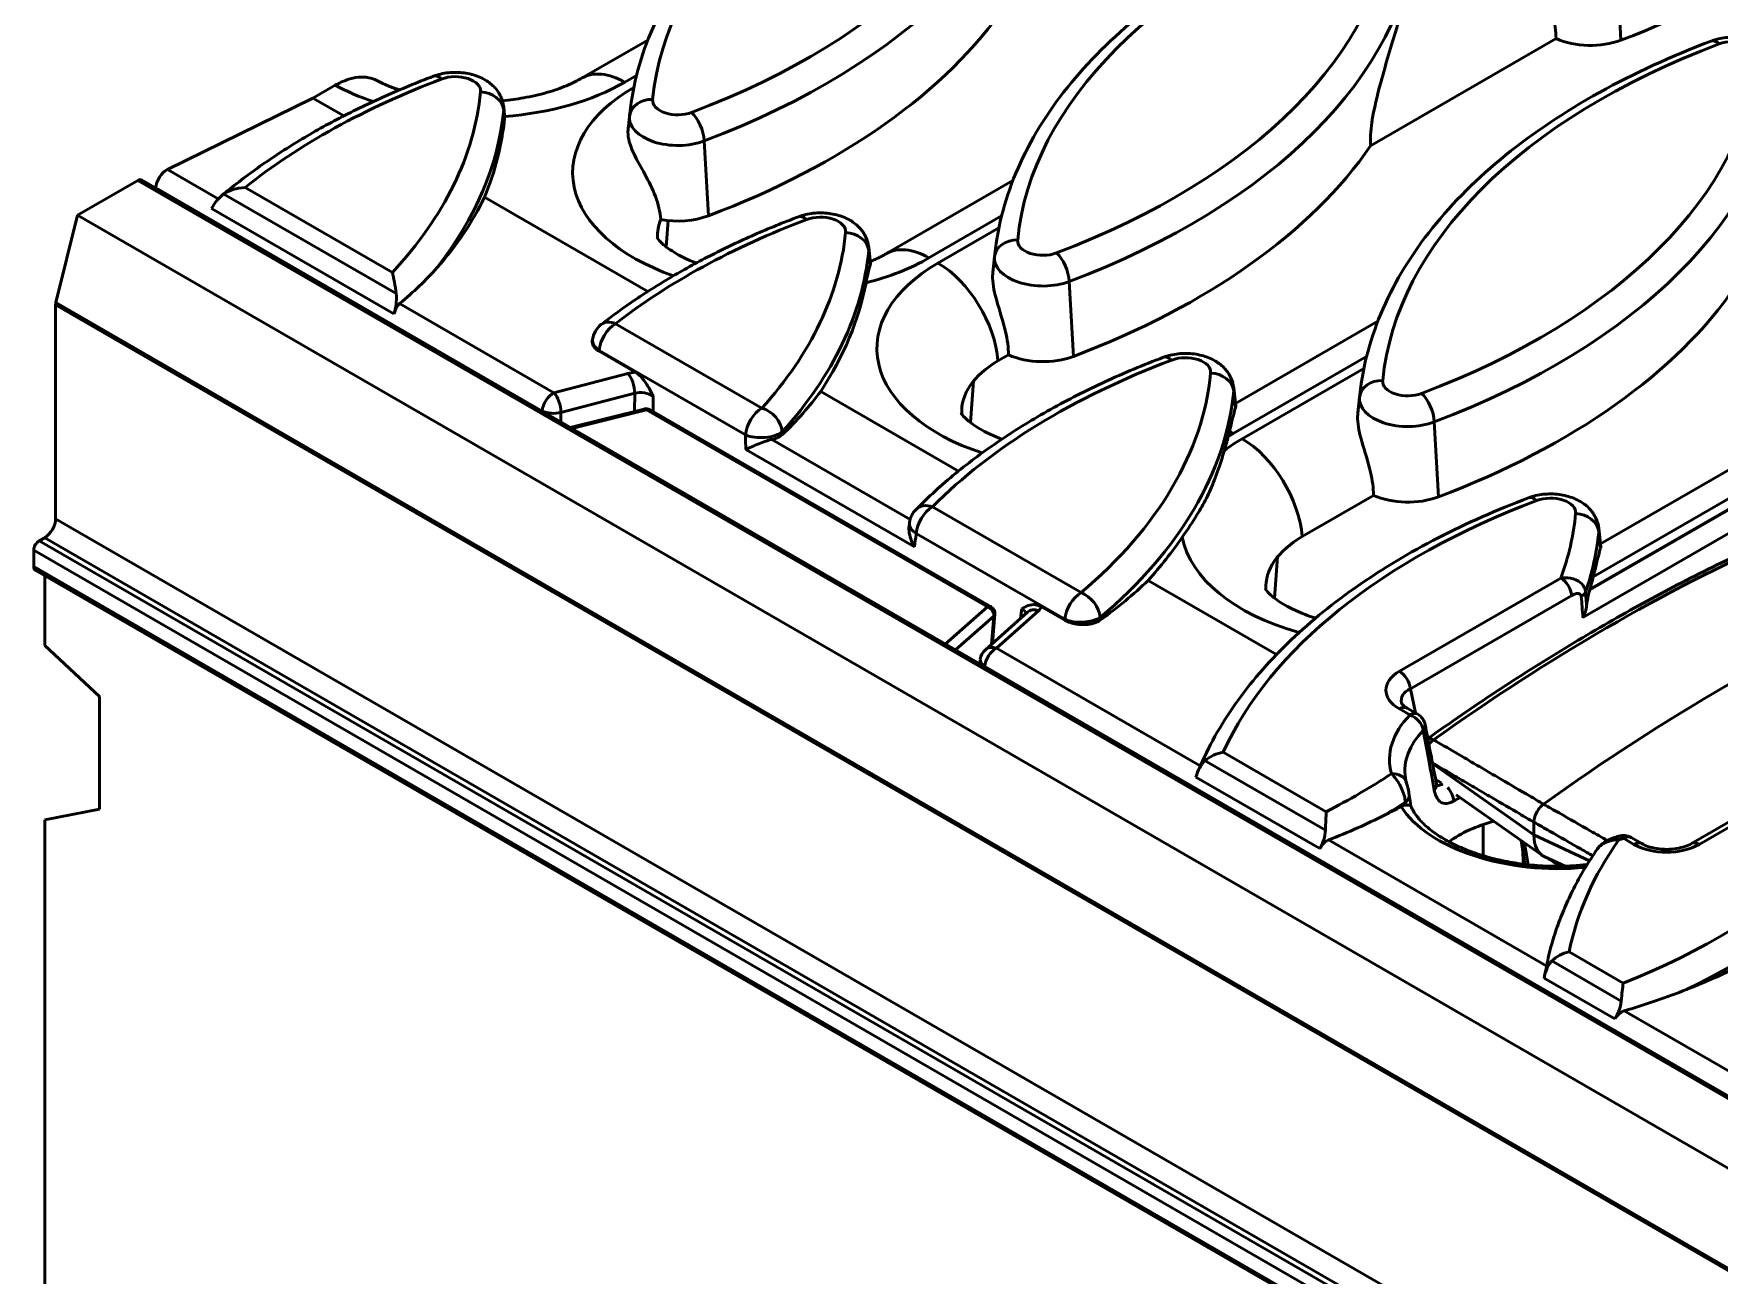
# Model space of a CAD drawing. Header units: millimetres. Extents: x 0 to 2774, y -40 to 1485.
# Drawn here: x 95.9 to 150.3, y 380 to 420 of the extents above; entities that cross this region are included whole.
import ezdxf

# ---------------------------------------------------------------- set-up
doc = ezdxf.new("R2010")
doc.units = ezdxf.units.MM
doc.header["$LTSCALE"] = 2.5
doc.layers.add('Sichtbar (ISO)', color=7, linetype='Continuous', lineweight=50)
doc.layers.add('Sichtbar schmal (ISO)', color=7, linetype='Continuous', lineweight=50)

msp = doc.modelspace()

# ---------------------------------------------------------------- linework, layer by layer
at = {"layer": 'Sichtbar (ISO)'}
for p, q in [((113.605, 418.614), (115.723, 419.837)), ((139.061, 416.428), (145.047, 419.884)), ((100.215, 415.658), (104.912, 417.963)), ((104.912, 417.963), (105.63, 418.378)), ((104.912, 417.963), (105.905, 417.389)), ((111.07, 417.686), (111.098, 417.428)), ((115.142, 417.47), (115.097, 417.051)), ((99.255, 415.309), (97.31, 414.187)), ((276.157, 313.26), (99.38, 415.322)), ((123.426, 412.944), (127.509, 415.301)), ((99.836, 415.058), (99.836, 415.068)), ((110.448, 414.767), (115.721, 411.722)), ((97.31, 414.187), (96.612, 411.365)), ((97.31, 414.187), (274.087, 312.124)), ((122.856, 413.15), (122.912, 412.627)), ((126.927, 412.934), (126.875, 412.448)), ((96.603, 411.296), (96.603, 404.389)), ((134.695, 408.11), (139.294, 410.765)), ((113.932, 410.115), (113.94, 410.175)), ((114.151, 409.791), (115.32, 409.117)), ((127.028, 409.48), (127.37, 409.677)), ((121.307, 408.497), (125.757, 405.928)), ((134.641, 408.614), (134.704, 408.027)), ((138.712, 408.398), (138.66, 407.911)), ((113.215, 407.334), (115.609, 407.929)), ((126.806, 401.545), (115.794, 407.903)), ((146.48, 403.574), (151.079, 406.229)), ((136.849, 403.81), (139.155, 405.141)), ((124.159, 404.156), (124.173, 404.261)), ((146.426, 404.078), (146.489, 403.491)), ((95.896, 403.368), (95.896, 402.84)), ((96.25, 403.776), (96.073, 403.674)), ((95.948, 402.726), (272.725, 300.664)), ((96.25, 400.296), (96.25, 402.551)), ((131.874, 402.396), (136.02, 400.002)), ((127.977, 401.369), (126.621, 400.155)), ((126.852, 400.362), (126.93, 401.308)), ((128.436, 401.544), (129.186, 401.111)), ((96.25, 400.296), (98.017, 398.644)), ((126.459, 399.848), (126.439, 399.699)), ((98.017, 398.644), (98.017, 395.008)), ((140.58, 398.077), (140.242, 398.272)), ((156.811, 398.17), (149.418, 393.901)), ((144.605, 393.519), (141.825, 395.479)), ((98.017, 395.008), (96.25, 394.668)), ((96.25, 299.265), (96.25, 394.668)), ((144.333, 394.591), (144.333, 394.181)), ((147.812, 393.901), (147.474, 394.096)), ((143.922, 394), (144.043, 393.231)), ((144.683, 393.474), (145.337, 393.171)), ((145.071, 393.168), (145.06, 393.238))]:
    msp.add_line(p, q, dxfattribs=at)
for centre, radius, start, end in [((114.683, 410.071), 0.75, 127.9448, 172.0177), ((115.669, 407.687), 0.25, 60, 103.9552), ((124.916, 404.162), 0.75, 135.2666, 172.4636), ((126.681, 401.329), 0.25, 355.3031, 60), ((126.955, 399.783), 0.5, 131.8371, 172.4491), ((140.33, 397.644), 0.5, 10.7657, 60), ((147.224, 393.663), 0.5, 60, 108.1691)]:
    msp.add_arc(centre, radius, start, end, dxfattribs=at)
for centre, major_axis, ratio, start_param, end_param in [((133.391, 431.962), (25.106, 0), 0.57735, 5.2921, 5.906759), ((103.928, 426.292), (25.106, 0), 0.57735, 5.2921, 5.906759), ((146.154, 420.708), (-1.806, 0), 0.57735, 0.911322, 2.150508), ((86.25, 418.127), (24.887, 0), 0.57735, 6.047136, 6.227073), ((109.513, 417.373), (1.587, 0), 0.57735, 6.227073, 6.282575), ((115.713, 421.756), (25.106, 0), 0.57735, 5.2921, 5.906759), ((99.255, 415.105), (0.125, 0.217), 0.57735, 0, 0.785398), ((100.189, 415.236), (0.25, 0.433), 0.57735, 0.710471, 2.268928), ((86.365, 418.98), (-24.79, 1.501), 0.532612, 2.743819, 2.93216), ((116.691, 415.038), (-1.806, 0), 0.57735, 1.261491, 2.150508), ((120.036, 413.517), (-4, 0), 0.57735, 6.053053, 6.318229), ((98.035, 413.591), (24.887, 0), 0.57735, 5.92081, 6.172435), ((127.498, 417.22), (25.106, 0), 0.57735, 5.2921, 5.906759), ((96.78, 411.398), (-0.125, -0.217), 0.57735, 5.176037, 5.497787), ((129.857, 407.847), (-4, 0), 0.57735, 5.497787, 6.318229), ((128.476, 410.501), (-1.806, 0), 0.57735, 0.911322, 2.150508), ((98.151, 414.274), (-24.808, 1.502), 0.532612, 2.685293, 2.805448), ((109.82, 409.055), (24.887, 0), 0.57735, 6.111006, 6.14317), ((140.261, 405.965), (-1.806, 0), 0.57735, 0.911322, 2.150508), ((96.25, 404.184), (-0.25, -0.433), 0.57735, 0.785398, 2.356194), ((139.678, 402.177), (-4, 0), 0.57735, 5.497787, 6.318229), ((96.073, 403.47), (-0.125, -0.217), 0.57735, 3.926991, 5.497787), ((109.82, 409.055), (24.887, 0), 0.57735, 5.801332, 5.908303), ((96.073, 402.942), (-0.125, -0.217), 0.57735, 5.497787, 6.283185), ((109.936, 409.567), (-24.827, 1.503), 0.532612, 2.566402, 2.685694), ((121.605, 404.519), (24.887, 0), 0.57735, 6.114898, 6.142932), ((150.52, 342.794), (-34.406, -59.593), 0.57735, 3.805908, 4.048064), ((9.774, 1691.949), (-301.001, 2227.299), 0.024169, 2.188817, 2.189023), ((121.721, 404.861), (-24.845, 1.504), 0.532612, 2.400366, 2.432094), ((144.726, 392.527), (4, 0), 0.57735, 2.005435, 2.472192), ((145.395, 394.797), (-0.752, -1.303), 0.575771, 5.499157, 6.335402), ((133.506, 400.155), (-24.863, 1.505), 0.532612, 2.288522, 2.457623)]:
    msp.add_ellipse(centre, major_axis=major_axis, ratio=ratio, start_param=start_param, end_param=end_param, dxfattribs=at)
for points, knots in [([(126.481, 428.877), (125.2, 428.393), (123.994, 427.838), (121.771, 426.605), (120.754, 425.926), (118.945, 424.461), (118.153, 423.675), (116.823, 422.017), (116.286, 421.145), (115.496, 419.341), (115.243, 418.41), (115.142, 417.47)], [2.9359057, 2.9359057, 2.9359057, 2.9359057, 3.121742, 3.121742, 3.3075784, 3.3075784, 3.4934147, 3.4934147, 3.6792511, 3.6792511, 3.8650875, 3.8650875, 3.8650875, 3.8650875]), ([(138.266, 424.341), (136.985, 423.857), (135.779, 423.302), (133.556, 422.069), (132.539, 421.39), (130.73, 419.925), (129.938, 419.139), (128.608, 417.481), (128.071, 416.609), (127.281, 414.805), (127.028, 413.874), (126.927, 412.934)], [2.9359057, 2.9359057, 2.9359057, 2.9359057, 3.121742, 3.121742, 3.3075784, 3.3075784, 3.4934147, 3.4934147, 3.6792511, 3.6792511, 3.8650875, 3.8650875, 3.8650875, 3.8650875]), ([(145.047, 419.884), (145.045, 420.119), (145.009, 420.374), (144.873, 420.964), (144.759, 421.302), (144.636, 421.74), (144.602, 421.87), (144.553, 422.123), (144.537, 422.246), (144.533, 422.414), (144.534, 422.474), (144.54, 422.532)], [0.0433649, 0.0433649, 0.0433649, 0.0433649, 0.199966, 0.199966, 0.399932, 0.399932, 0.4756007, 0.4756007, 0.5512693, 0.5512693, 0.5929939, 0.5929939, 0.5929939, 0.5929939]), ([(140.249, 421.39), (140.15, 421.054), (140.029, 420.647), (139.734, 419.665), (139.552, 419.075), (139.285, 418.089), (139.163, 417.607), (139.081, 417.049), (139.066, 416.908), (139.052, 416.649), (139.053, 416.53), (139.061, 416.428)], [3.485316, 3.485316, 3.485316, 3.485316, 3.831228, 3.831228, 4.242869, 4.242869, 4.503948, 4.503948, 4.581698, 4.581698, 4.653464, 4.653464, 4.653464, 4.653464]), ([(150.051, 419.805), (148.77, 419.321), (147.564, 418.766), (145.341, 417.533), (144.324, 416.854), (142.515, 415.389), (141.723, 414.603), (140.393, 412.945), (139.856, 412.073), (139.066, 410.269), (138.813, 409.338), (138.712, 408.398)], [2.9359057, 2.9359057, 2.9359057, 2.9359057, 3.121742, 3.121742, 3.3075784, 3.3075784, 3.4934147, 3.4934147, 3.6792511, 3.6792511, 3.8650875, 3.8650875, 3.8650875, 3.8650875]), ([(152.318, 418.82), (152.306, 418.936), (152.273, 419.047), (152.176, 419.258), (152.108, 419.354), (151.94, 419.538), (151.836, 419.618), (151.587, 419.766), (151.439, 419.824), (151.123, 419.907), (150.953, 419.928), (150.613, 419.932), (150.444, 419.914), (150.202, 419.856), (150.126, 419.833), (150.051, 419.805)], [0.847302, 0.847302, 0.847302, 0.847302, 1.046181, 1.046181, 1.270532, 1.270532, 1.556044, 1.556044, 1.929065, 1.929065, 2.339587, 2.339587, 2.746954, 2.746954, 2.935906, 2.935906, 2.935906, 2.935906]), ([(108.803, 418.671), (108.27, 418.469), (107.751, 418.256), (106.74, 417.806), (106.249, 417.569), (105.298, 417.074), (104.839, 416.815), (103.954, 416.277), (103.529, 415.998), (102.716, 415.419), (102.328, 415.12), (101.959, 414.812)], [2.9359057, 2.9359057, 2.9359057, 2.9359057, 3.0131856, 3.0131856, 3.0904656, 3.0904656, 3.1677456, 3.1677456, 3.2450255, 3.2450255, 3.3223055, 3.3223055, 3.3223055, 3.3223055]), ([(105.63, 418.378), (105.75, 418.447), (105.881, 418.509), (106.138, 418.598), (106.264, 418.626), (106.486, 418.648), (106.603, 418.645), (106.806, 418.605), (106.895, 418.573), (106.972, 418.533)], [0.8147384, 0.8147384, 0.8147384, 0.8147384, 0.9166626, 0.9166626, 1.0185868, 1.0185868, 1.1205115, 1.1205115, 1.2089686, 1.2089686, 1.2089686, 1.2089686]), ([(106.972, 418.533), (107.084, 418.475), (107.207, 418.417), (107.454, 418.316), (107.573, 418.271), (107.699, 418.228)], [4.7640399, 4.7640399, 4.7640399, 4.7640399, 4.875994, 4.875994, 4.9701983, 4.9701983, 4.9701983, 4.9701983]), ([(111.07, 417.686), (111.058, 417.802), (111.025, 417.913), (110.928, 418.124), (110.86, 418.22), (110.692, 418.404), (110.588, 418.484), (110.339, 418.632), (110.192, 418.69), (109.875, 418.773), (109.705, 418.794), (109.365, 418.798), (109.196, 418.78), (108.954, 418.722), (108.878, 418.699), (108.803, 418.671)], [0.847302, 0.847302, 0.847302, 0.847302, 1.046181, 1.046181, 1.270532, 1.270532, 1.556044, 1.556044, 1.929065, 1.929065, 2.339587, 2.339587, 2.746954, 2.746954, 2.935906, 2.935906, 2.935906, 2.935906]), ([(111.03, 417.88), (111.264, 417.902), (111.493, 417.933), (111.974, 418.018), (112.222, 418.076), (112.685, 418.208), (112.9, 418.284), (113.287, 418.444), (113.459, 418.53), (113.605, 418.614)], [5.657149, 5.657149, 5.657149, 5.657149, 5.7961465, 5.7961465, 5.9584928, 5.9584928, 6.120839, 6.120839, 6.2831853, 6.2831853, 6.2831853, 6.2831853]), ([(116.141, 414.044), (116.123, 414.291), (116.063, 414.539), (115.874, 415.041), (115.751, 415.28), (115.506, 415.725), (115.393, 415.921), (115.211, 416.292), (115.142, 416.464), (115.084, 416.741), (115.077, 416.847), (115.087, 416.947)], [-0.8028568, -0.8028568, -0.8028568, -0.8028568, -0.6584977, -0.6584977, -0.5104137, -0.5104137, -0.376274, -0.376274, -0.2487387, -0.2487387, -0.1636319, -0.1636319, -0.1636319, -0.1636319]), ([(101.635, 414.401), (101.685, 414.494), (101.747, 414.587), (101.871, 414.736), (101.952, 414.813), (102.033, 414.868)], [0.0280922, 0.0280922, 0.0280922, 0.0280922, 0.0869407, 0.0869407, 0.1455145, 0.1455145, 0.1455145, 0.1455145]), ([(102.033, 414.868), (102.122, 414.929), (102.223, 414.976), (102.455, 415.052), (102.588, 415.075), (102.722, 415.081), (102.723, 415.081), (102.724, 415.081)], [-0.147471, -0.147471, -0.147471, -0.147471, -0.0797001, -0.0797001, 0, 0, 0.000689, 0.000689, 0.000689, 0.000689]), ([(122.856, 413.15), (122.843, 413.266), (122.81, 413.377), (122.713, 413.588), (122.645, 413.684), (122.477, 413.868), (122.373, 413.948), (122.124, 414.096), (121.977, 414.153), (121.66, 414.237), (121.49, 414.258), (121.15, 414.261), (120.981, 414.243), (120.739, 414.186), (120.663, 414.163), (120.588, 414.135)], [0.847302, 0.847302, 0.847302, 0.847302, 1.046181, 1.046181, 1.270532, 1.270532, 1.556044, 1.556044, 1.929065, 1.929065, 2.339587, 2.339587, 2.746954, 2.746954, 2.935906, 2.935906, 2.935906, 2.935906]), ([(120.588, 414.135), (120.101, 413.95), (119.624, 413.756), (118.694, 413.347), (118.241, 413.133), (117.361, 412.687), (116.934, 412.454), (116.109, 411.971), (115.71, 411.721), (114.943, 411.204), (114.575, 410.937), (114.222, 410.662)], [2.9359057, 2.9359057, 2.9359057, 2.9359057, 3.0066512, 3.0066512, 3.0773967, 3.0773967, 3.1481423, 3.1481423, 3.2188878, 3.2188878, 3.2896334, 3.2896334, 3.2896334, 3.2896334]), ([(116.021, 413.464), (116.021, 413.464), (116.022, 413.464), (116.028, 413.451), (116.064, 413.391), (116.246, 413.213), (116.385, 413.102), (116.764, 412.87), (117.006, 412.75), (117.287, 412.642)], [4.1990628, 4.1990628, 4.1990628, 4.1990628, 4.226799, 4.226799, 4.4620125, 4.4620125, 4.6847309, 4.6847309, 4.9102173, 4.9102173, 4.9102173, 4.9102173]), ([(122.905, 412.69), (122.922, 412.697), (122.94, 412.705), (123.001, 412.731), (123.044, 412.75), (123.127, 412.788), (123.168, 412.807), (123.246, 412.846), (123.284, 412.866), (123.357, 412.905), (123.392, 412.924), (123.426, 412.944)], [6.1182184, 6.1182184, 6.1182184, 6.1182184, 6.1329599, 6.1329599, 6.1705163, 6.1705163, 6.2080726, 6.2080726, 6.245629, 6.245629, 6.2831853, 6.2831853, 6.2831853, 6.2831853]), ([(107.476, 412.338), (107.476, 412.337), (107.476, 412.337), (107.499, 412.246), (107.521, 412.141), (107.563, 411.905), (107.582, 411.78), (107.597, 411.656)], [-0.1621279, -0.1621279, -0.1621279, -0.1621279, -0.1614538, -0.1614538, -0.0815063, -0.0815063, 0, 0, 0, 0]), ([(127.37, 409.677), (127.367, 409.912), (127.331, 410.168), (127.196, 410.757), (127.082, 411.096), (126.958, 411.533), (126.925, 411.664), (126.875, 411.917), (126.86, 412.04), (126.855, 412.208), (126.857, 412.267), (126.862, 412.325)], [0.0433649, 0.0433649, 0.0433649, 0.0433649, 0.199966, 0.199966, 0.399932, 0.399932, 0.4756007, 0.4756007, 0.5512693, 0.5512693, 0.5929939, 0.5929939, 0.5929939, 0.5929939]), ([(126.862, 412.325), (126.865, 412.355), (126.868, 412.385), (126.873, 412.425), (126.874, 412.436), (126.875, 412.448)], [0.70958265, 0.70958265, 0.70958265, 0.70958265, 0.73010989, 0.73010989, 0.73801389, 0.73801389, 0.73801389, 0.73801389]), ([(107.597, 411.656), (107.611, 411.544), (107.608, 411.414), (107.582, 411.207), (107.56, 411.1), (107.528, 410.999)], [0.9431104, 0.9431104, 0.9431104, 0.9431104, 1.0135034, 1.0135034, 1.0728669, 1.0728669, 1.0728669, 1.0728669]), ([(107.528, 410.999), (107.539, 411.034), (107.551, 411.068), (107.583, 411.153), (107.606, 411.202), (107.655, 411.279), (107.681, 411.31), (107.708, 411.332)], [-0.09506928, -0.09506928, -0.09506928, -0.09506928, -0.07259207, -0.07259207, -0.03621143, -0.03621143, -0.0044931, -0.0044931, -0.0044931, -0.0044931]), ([(113.932, 410.115), (113.931, 410.104), (113.93, 410.093), (113.931, 410.03), (113.951, 409.978), (114.026, 409.878), (114.082, 409.832), (114.151, 409.791)], [-0.1299219, -0.1299219, -0.1299219, -0.1299219, -0.1176735, -0.1176735, -0.0589035, -0.0589035, 0, 0, 0, 0]), ([(132.373, 409.599), (131.723, 409.353), (131.092, 409.089), (129.875, 408.528), (129.288, 408.23), (128.163, 407.602), (127.624, 407.272), (126.602, 406.583), (126.117, 406.223), (125.206, 405.476), (124.779, 405.089), (124.384, 404.69)], [2.9359057, 2.9359057, 2.9359057, 2.9359057, 3.030207, 3.030207, 3.1245083, 3.1245083, 3.2188096, 3.2188096, 3.3131109, 3.3131109, 3.4074122, 3.4074122, 3.4074122, 3.4074122]), ([(134.641, 408.614), (134.628, 408.73), (134.596, 408.841), (134.498, 409.052), (134.431, 409.148), (134.262, 409.332), (134.158, 409.412), (133.909, 409.56), (133.762, 409.617), (133.445, 409.701), (133.275, 409.722), (132.935, 409.725), (132.766, 409.707), (132.524, 409.65), (132.448, 409.627), (132.373, 409.599)], [0.847302, 0.847302, 0.847302, 0.847302, 1.046181, 1.046181, 1.270532, 1.270532, 1.556044, 1.556044, 1.929065, 1.929065, 2.339587, 2.339587, 2.746954, 2.746954, 2.935906, 2.935906, 2.935906, 2.935906]), ([(115.32, 409.117), (115.376, 409.084), (115.439, 409.035), (115.589, 408.877), (115.659, 408.774), (115.783, 408.572), (115.841, 408.46), (115.899, 408.347), (115.9, 408.346), (115.9, 408.345)], [0, 0, 0, 0, 0.0481699, 0.0481699, 0.1090011, 0.1090011, 0.1773846, 0.1773846, 0.177978, 0.177978, 0.177978, 0.177978]), ([(125.842, 407.794), (125.842, 407.794), (125.842, 407.794), (125.847, 407.784), (125.879, 407.729), (126.049, 407.559), (126.183, 407.449), (126.553, 407.217), (126.791, 407.096), (127.098, 406.976), (127.126, 406.965), (127.154, 406.955)], [4.1990628, 4.1990628, 4.1990628, 4.1990628, 4.2209786, 4.2209786, 4.4503718, 4.4503718, 4.6737424, 4.6737424, 4.89996, 4.89996, 4.9222614, 4.9222614, 4.9222614, 4.9222614]), ([(134.698, 407.979), (134.695, 407.968), (134.692, 407.958), (134.64, 407.776), (134.577, 407.511), (134.505, 407.215), (134.503, 407.209), (134.502, 407.203)], [0.7095826, 0.7095826, 0.7095826, 0.7095826, 0.7301099, 0.7301099, 1.0546565, 1.0546565, 1.0612659, 1.0612659, 1.0612659, 1.0612659]), ([(139.155, 405.141), (139.152, 405.376), (139.116, 405.632), (138.981, 406.221), (138.867, 406.56), (138.744, 406.997), (138.71, 407.127), (138.66, 407.381), (138.645, 407.504), (138.64, 407.672), (138.642, 407.731), (138.648, 407.789)], [0.0433649, 0.0433649, 0.0433649, 0.0433649, 0.199966, 0.199966, 0.399932, 0.399932, 0.4756007, 0.4756007, 0.5512693, 0.5512693, 0.5929939, 0.5929939, 0.5929939, 0.5929939]), ([(138.648, 407.789), (138.651, 407.819), (138.654, 407.848), (138.658, 407.889), (138.659, 407.9), (138.66, 407.911)], [0.70958265, 0.70958265, 0.70958265, 0.70958265, 0.73010989, 0.73010989, 0.73801389, 0.73801389, 0.73801389, 0.73801389]), ([(119.726, 406.945), (119.783, 406.956), (119.837, 406.972), (119.961, 407.022), (120.023, 407.059), (120.068, 407.103)], [-0.09656869, -0.09656869, -0.09656869, -0.09656869, -0.05834382, -0.05834382, 0, 0, 0, 0]), ([(118.887, 406.62), (118.888, 406.62), (118.888, 406.621), (118.945, 406.647), (119.009, 406.677), (119.15, 406.74), (119.227, 406.774), (119.379, 406.836), (119.455, 406.865), (119.591, 406.911), (119.652, 406.929), (119.715, 406.943), (119.721, 406.944), (119.726, 406.945)], [-0.2684436, -0.2684436, -0.2684436, -0.2684436, -0.2677908, -0.2677908, -0.2101244, -0.2101244, -0.1547318, -0.1547318, -0.106646, -0.106646, -0.0685654, -0.0685654, -0.0650645, -0.0650645, -0.0650645, -0.0650645]), ([(134.34, 406.593), (134.291, 406.431), (134.238, 406.26), (134.128, 405.934), (134.071, 405.776), (133.932, 405.422), (133.849, 405.235), (133.662, 404.859), (133.562, 404.684), (133.306, 404.269), (133.148, 404.04), (132.979, 403.794)], [-0.991078, -0.991078, -0.991078, -0.991078, -0.8220237, -0.8220237, -0.6684605, -0.6684605, -0.4742175, -0.4742175, -0.2754667, -0.2754667, 0, 0, 0, 0]), ([(144.158, 405.063), (143.134, 404.675), (142.157, 404.243), (140.319, 403.297), (139.459, 402.783), (137.873, 401.682), (137.147, 401.094), (135.847, 399.857), (135.273, 399.207), (134.292, 397.854), (133.885, 397.151), (133.569, 396.43)], [2.9359057, 2.9359057, 2.9359057, 2.9359057, 3.0845612, 3.0845612, 3.2332167, 3.2332167, 3.3818722, 3.3818722, 3.5305278, 3.5305278, 3.6791833, 3.6791833, 3.6791833, 3.6791833]), ([(146.426, 404.078), (146.413, 404.194), (146.381, 404.305), (146.283, 404.516), (146.216, 404.612), (146.047, 404.796), (145.943, 404.876), (145.694, 405.024), (145.547, 405.081), (145.23, 405.165), (145.06, 405.186), (144.72, 405.189), (144.551, 405.171), (144.309, 405.114), (144.233, 405.091), (144.158, 405.063)], [0.847302, 0.847302, 0.847302, 0.847302, 1.046181, 1.046181, 1.270532, 1.270532, 1.556044, 1.556044, 1.929065, 1.929065, 2.339587, 2.339587, 2.746954, 2.746954, 2.935906, 2.935906, 2.935906, 2.935906]), ([(124.159, 404.156), (124.157, 404.143), (124.156, 404.13), (124.15, 404.036), (124.159, 403.947), (124.208, 403.731), (124.26, 403.601), (124.33, 403.479), (124.33, 403.478), (124.331, 403.477)], [-0.1516764, -0.1516764, -0.1516764, -0.1516764, -0.1418245, -0.1418245, -0.0837057, -0.0837057, 0, 0, 0.0006798, 0.0006798, 0.0006798, 0.0006798]), ([(152.049, 403.743), (151.306, 403.412), (150.562, 403.06), (149.07, 402.315), (148.324, 401.922), (146.831, 401.096), (146.084, 400.664), (144.592, 399.759), (143.846, 399.287), (142.369, 398.312), (141.636, 397.81), (140.906, 397.289)], [1.4572612, 1.4572612, 1.4572612, 1.4572612, 1.5034598, 1.5034598, 1.5496584, 1.5496584, 1.595857, 1.595857, 1.6420556, 1.6420556, 1.6875866, 1.6875866, 1.6875866, 1.6875866]), ([(146.483, 403.442), (146.48, 403.432), (146.477, 403.422), (146.425, 403.24), (146.362, 402.975), (146.278, 402.629), (146.263, 402.571), (146.249, 402.51)], [0.7095826, 0.7095826, 0.7095826, 0.7095826, 0.7301099, 0.7301099, 1.0546565, 1.0546565, 1.1167, 1.1167, 1.1167, 1.1167]), ([(135.663, 402.124), (135.663, 402.124), (135.663, 402.123), (135.671, 402.11), (135.708, 402.048), (135.893, 401.869), (136.032, 401.758), (136.415, 401.525), (136.66, 401.404), (137.052, 401.255), (137.166, 401.216), (137.284, 401.179)], [4.1990628, 4.1990628, 4.1990628, 4.1990628, 4.2281759, 4.2281759, 4.4647664, 4.4647664, 4.6873498, 4.6873498, 4.9143679, 4.9143679, 5.0000756, 5.0000756, 5.0000756, 5.0000756]), ([(146.134, 402.088), (146.118, 402.034), (146.102, 401.97), (146.067, 401.81), (146.049, 401.71), (146.035, 401.597), (146.034, 401.589), (146.033, 401.581)], [-0.6156388, -0.6156388, -0.6156388, -0.6156388, -0.5610048, -0.5610048, -0.4927272, -0.4927272, -0.4876878, -0.4876878, -0.4876878, -0.4876878]), ([(127.794, 401.478), (127.795, 401.478), (127.795, 401.478), (127.865, 401.518), (127.934, 401.556), (128.075, 401.606), (128.155, 401.622), (128.315, 401.601), (128.379, 401.577), (128.436, 401.544)], [-0.0006549, -0.0006549, -0.0006549, -0.0006549, 0, 0, 0.0754772, 0.0754772, 0.1426185, 0.1426185, 0.1957852, 0.1957852, 0.1957852, 0.1957852]), ([(129.186, 401.111), (129.238, 401.081), (129.297, 401.055), (129.426, 401.012), (129.496, 400.995), (129.663, 400.969), (129.761, 400.965), (129.952, 400.975), (130.043, 400.99), (130.206, 401.039), (130.276, 401.073), (130.332, 401.113)], [-0.263177, -0.263177, -0.263177, -0.263177, -0.219155, -0.219155, -0.1751745, -0.1751745, -0.1166475, -0.1166475, -0.0583413, -0.0583413, 0, 0, 0, 0]), ([(145.915, 401.201), (145.915, 401.202), (145.915, 401.202), (145.946, 401.265), (145.973, 401.329), (146.012, 401.456), (146.026, 401.519), (146.033, 401.581)], [-0.08153969, -0.08153969, -0.08153969, -0.08153969, -0.08115288, -0.08115288, -0.03954668, -0.03954668, 0, 0, 0, 0]), ([(140.242, 398.272), (140.212, 398.289), (140.185, 398.307), (140.14, 398.341), (140.121, 398.358), (140.091, 398.387), (140.081, 398.401), (140.065, 398.422), (140.061, 398.431), (140.055, 398.442), (140.055, 398.445), (140.054, 398.446)], [-0.7779718, -0.7779718, -0.7779718, -0.7779718, -0.6464553, -0.6464553, -0.5149388, -0.5149388, -0.3834223, -0.3834223, -0.2519058, -0.2519058, -0.1203893, -0.1203893, -0.1203893, -0.1203893]), ([(141.187, 395.828), (141.163, 395.956), (141.138, 396.083), (141.089, 396.338), (141.064, 396.465), (141.016, 396.719), (140.991, 396.847), (140.942, 397.101), (140.918, 397.228), (140.87, 397.483), (140.845, 397.61), (140.821, 397.737)], [0, 0, 0, 0, 0.0960182, 0.0960182, 0.1920364, 0.1920364, 0.2880545, 0.2880545, 0.3840727, 0.3840727, 0.4800909, 0.4800909, 0.4800909, 0.4800909]), ([(133.716, 396.576), (133.794, 396.647), (133.885, 396.705), (134.085, 396.798), (134.193, 396.831), (134.302, 396.848), (134.303, 396.849), (134.304, 396.849)], [-0.1321271, -0.1321271, -0.1321271, -0.1321271, -0.0672617, -0.0672617, 0, 0, 0.0006277, 0.0006277, 0.0006277, 0.0006277]), ([(133.422, 396.048), (133.451, 396.154), (133.492, 396.261), (133.585, 396.429), (133.648, 396.515), (133.716, 396.576)], [0.0299703, 0.0299703, 0.0299703, 0.0299703, 0.0913638, 0.0913638, 0.1455959, 0.1455959, 0.1455959, 0.1455959]), ([(133.516, 396.306), (133.513, 396.301), (133.511, 396.295), (133.507, 396.285), (133.505, 396.279), (133.5, 396.269), (133.498, 396.263), (133.493, 396.253), (133.491, 396.247), (133.487, 396.237), (133.485, 396.231), (133.482, 396.226)], [3.687680246, 3.687680246, 3.687680246, 3.687680246, 3.688771128, 3.688771128, 3.68986201, 3.68986201, 3.690952891, 3.690952891, 3.692043773, 3.692043773, 3.693134654, 3.693134654, 3.693134654, 3.693134654]), ([(133.559, 396.407), (133.548, 396.382), (133.535, 396.352), (133.519, 396.314), (133.518, 396.31), (133.516, 396.306)], [-0.10637182, -0.10637182, -0.10637182, -0.10637182, -0.07668037, -0.07668037, -0.0729476, -0.0729476, -0.0729476, -0.0729476]), ([(140.214, 395.878), (140.211, 395.887), (140.208, 395.897), (140.204, 395.916), (140.201, 395.926), (140.197, 395.945), (140.195, 395.955), (140.191, 395.974), (140.189, 395.984), (140.186, 396.003), (140.184, 396.013), (140.183, 396.022)], [2.19966546, 2.19966546, 2.19966546, 2.19966546, 2.21358502, 2.21358502, 2.22750458, 2.22750458, 2.24142413, 2.24142413, 2.25534369, 2.25534369, 2.26926325, 2.26926325, 2.26926325, 2.26926325]), ([(140.307, 395.471), (140.302, 395.504), (140.296, 395.537), (140.283, 395.603), (140.275, 395.635), (140.261, 395.696), (140.254, 395.725), (140.241, 395.777), (140.234, 395.8), (140.223, 395.843), (140.218, 395.861), (140.214, 395.878)], [0, 0, 0, 0, 0.01650368, 0.01650368, 0.03300736, 0.03300736, 0.04951104, 0.04951104, 0.06601473, 0.06601473, 0.08251841, 0.08251841, 0.08251841, 0.08251841]), ([(141.21, 395.755), (141.21, 395.755), (141.209, 395.756), (141.206, 395.763), (141.202, 395.771), (141.195, 395.795), (141.191, 395.81), (141.187, 395.828)], [0.22070866, 0.22070866, 0.22070866, 0.22070866, 0.23582218, 0.23582218, 0.26219771, 0.26219771, 0.28857324, 0.28857324, 0.28857324, 0.28857324]), ([(140.362, 395.103), (140.36, 395.107), (140.358, 395.111), (140.345, 395.125), (140.329, 395.134), (140.28, 395.146), (140.245, 395.149), (140.2, 395.146)], [-0.09641482, -0.09641482, -0.09641482, -0.09641482, -0.08306564, -0.08306564, -0.04304651, -0.04304651, 0, 0, 0, 0]), ([(146.052, 393.223), (145.901, 393.205), (145.748, 393.192), (145.36, 393.169), (145.123, 393.165), (144.646, 393.176), (144.407, 393.192), (143.933, 393.242), (143.699, 393.277), (143.242, 393.364), (143.02, 393.417), (142.592, 393.538), (142.387, 393.607), (142.001, 393.758), (141.82, 393.84), (141.485, 394.013), (141.331, 394.105), (141.055, 394.294), (140.932, 394.391), (140.717, 394.589), (140.626, 394.689), (140.469, 394.895), (140.407, 395.001), (140.362, 395.103)], [-1.077152, -1.077152, -1.077152, -1.077152, -0.975203, -0.975203, -0.821758, -0.821758, -0.668094, -0.668094, -0.514591, -0.514591, -0.361616, -0.361616, -0.209527, -0.209527, -0.058651, -0.058651, 0.090824, 0.090824, 0.239146, 0.239146, 0.387734, 0.387734, 0.550514, 0.550514, 0.550514, 0.550514]), ([(144.333, 394.591), (144.333, 394.644), (144.342, 394.702), (144.377, 394.821), (144.402, 394.88), (144.463, 394.985), (144.495, 395.03), (144.566, 395.112), (144.604, 395.147), (144.643, 395.175)], [0, 0, 0, 0, 0.0390797, 0.0390797, 0.0780758, 0.0780758, 0.1116271, 0.1116271, 0.145196, 0.145196, 0.145196, 0.145196]), ([(137.626, 394.931), (137.626, 394.93), (137.626, 394.93), (137.622, 394.852), (137.618, 394.758), (137.609, 394.556), (137.605, 394.448), (137.601, 394.333)], [-0.1532229, -0.1532229, -0.1532229, -0.1532229, -0.1526671, -0.1526671, -0.0728365, -0.0728365, 0, 0, 0, 0]), ([(137.601, 394.333), (137.598, 394.233), (137.576, 394.12), (137.517, 393.933), (137.474, 393.831), (137.424, 393.738)], [0.93695, 0.93695, 0.93695, 0.93695, 0.9973934, 0.9973934, 1.0560861, 1.0560861, 1.0560861, 1.0560861]), ([(137.424, 393.738), (137.438, 393.765), (137.453, 393.79), (137.499, 393.859), (137.532, 393.899), (137.609, 393.97), (137.653, 393.999), (137.7, 394.017)], [-0.08849059, -0.08849059, -0.08849059, -0.08849059, -0.07038083, -0.07038083, -0.03811886, -0.03811886, -0.00189474, -0.00189474, -0.00189474, -0.00189474]), ([(146.928, 394.094), (146.894, 394.084), (146.86, 394.072), (146.791, 394.045), (146.756, 394.029), (146.684, 393.992), (146.647, 393.971), (146.571, 393.921), (146.532, 393.891), (146.453, 393.818), (146.412, 393.775), (146.373, 393.718)], [0.03533209, 0.03533209, 0.03533209, 0.03533209, 0.04944886, 0.04944886, 0.06356563, 0.06356563, 0.07768241, 0.07768241, 0.09179918, 0.09179918, 0.10591595, 0.10591595, 0.10591595, 0.10591595]), ([(146.928, 394.094), (146.938, 394.097), (146.947, 394.1), (146.966, 394.105), (146.975, 394.108), (146.994, 394.114), (147.003, 394.117), (147.022, 394.123), (147.031, 394.126), (147.05, 394.132), (147.059, 394.135), (147.068, 394.138)], [5.98057153, 5.98057153, 5.98057153, 5.98057153, 5.9873921, 5.9873921, 5.99421267, 5.99421267, 6.00103323, 6.00103323, 6.0078538, 6.0078538, 6.01467437, 6.01467437, 6.01467437, 6.01467437]), ([(146.373, 393.718), (146.239, 393.523), (146.113, 393.325), (145.874, 392.927), (145.761, 392.726), (145.55, 392.321), (145.452, 392.116), (145.271, 391.704), (145.188, 391.497), (145.036, 391.079), (144.968, 390.869), (144.907, 390.658)], [3.5506629, 3.5506629, 3.5506629, 3.5506629, 3.5931178, 3.5931178, 3.6355728, 3.6355728, 3.6780277, 3.6780277, 3.7204827, 3.7204827, 3.7629376, 3.7629376, 3.7629376, 3.7629376]), ([(149.418, 393.901), (149.36, 393.868), (149.29, 393.836), (149.126, 393.78), (149.033, 393.757), (148.832, 393.724), (148.725, 393.715), (148.508, 393.715), (148.4, 393.724), (148.195, 393.757), (148.099, 393.781), (147.936, 393.837), (147.868, 393.869), (147.812, 393.901)], [-0.777972, -0.777972, -0.777972, -0.777972, -0.52893, -0.52893, -0.269287, -0.269287, -0.001942, -0.001942, 0.268118, 0.268118, 0.535486, 0.535486, 0.777972, 0.777972, 0.777972, 0.777972]), ([(144.912, 390.112), (144.985, 390.185), (145.071, 390.247), (145.26, 390.346), (145.362, 390.382), (145.465, 390.403), (145.466, 390.404), (145.467, 390.404)], [-0.1281464, -0.1281464, -0.1281464, -0.1281464, -0.0649498, -0.0649498, 0, 0, 0.0006165, 0.0006165, 0.0006165, 0.0006165]), ([(144.663, 389.559), (144.681, 389.669), (144.713, 389.782), (144.779, 389.929), (144.811, 389.987), (144.862, 390.058), (144.887, 390.087), (144.912, 390.112)], [0.031631, 0.031631, 0.031631, 0.031631, 0.0954422, 0.0954422, 0.1283689, 0.1283689, 0.1484271, 0.1484271, 0.1484271, 0.1484271]), ([(144.746, 389.949), (144.744, 389.936), (144.741, 389.922), (144.735, 389.888), (144.73, 389.866), (144.716, 389.804), (144.706, 389.762), (144.684, 389.666), (144.672, 389.614), (144.663, 389.559)], [-0.1141211, -0.1141211, -0.1141211, -0.1141211, -0.0997104, -0.0997104, -0.0797217, -0.0797217, -0.0467941, -0.0467941, -0.0117875, -0.0117875, -0.0117875, -0.0117875]), ([(147.217, 389.394), (147.217, 389.393), (147.217, 389.392), (147.206, 389.32), (147.194, 389.232), (147.173, 389.038), (147.163, 388.932), (147.153, 388.818)], [-0.1466997, -0.1466997, -0.1466997, -0.1466997, -0.1460501, -0.1460501, -0.0715433, -0.0715433, 0, 0, 0, 0]), ([(147.153, 388.818), (147.146, 388.721), (147.118, 388.613), (147.061, 388.462), (147.032, 388.397), (146.998, 388.335)], [0.95188649, 0.95188649, 0.95188649, 0.95188649, 1.01022208, 1.01022208, 1.04938701, 1.04938701, 1.04938701, 1.04938701]), ([(146.998, 388.335), (146.998, 388.334), (146.998, 388.334), (146.981, 388.304), (146.963, 388.273), (146.942, 388.243)], [1.24072516, 1.24072516, 1.24072516, 1.24072516, 1.24103768, 1.24103768, 1.26126978, 1.26126978, 1.26126978, 1.26126978]), ([(147, 388.322), (147.009, 388.333), (147.019, 388.345), (147.055, 388.384), (147.083, 388.41), (147.156, 388.464), (147.203, 388.488), (147.251, 388.502)], [-0.07184316, -0.07184316, -0.07184316, -0.07184316, -0.06261477, -0.06261477, -0.03908038, -0.03908038, -0.00443982, -0.00443982, -0.00443982, -0.00443982])]:
    msp.add_open_spline(points, degree=3, knots=knots, dxfattribs=at)
for points in [[(111.098, 417.428), (111.1, 417.41), (111.101, 417.391), (111.101, 417.372)], [(115.087, 416.947), (115.09, 416.982), (115.094, 417.017), (115.097, 417.051)], [(122.905, 412.582), (122.867, 412.463), (122.822, 412.269), (122.77, 412.003)], [(122.912, 412.627), (122.913, 412.615), (122.911, 412.599), (122.905, 412.582)], [(107.708, 411.332), (108.161, 411.705), (108.566, 412.096), (108.91, 412.482)], [(134.704, 408.027), (134.705, 408.014), (134.703, 407.998), (134.698, 407.979)], [(134.502, 407.203), (134.49, 407.153), (134.477, 407.102), (134.464, 407.05)], [(146.489, 403.491), (146.49, 403.478), (146.488, 403.462), (146.483, 403.442)], [(146.141, 402.112), (146.139, 402.104), (146.137, 402.096), (146.134, 402.088)], [(127.977, 401.369), (127.978, 401.37), (127.978, 401.37), (127.978, 401.37)], [(133.569, 396.43), (133.566, 396.422), (133.562, 396.415), (133.559, 396.407)], [(140.2, 395.146), (140.152, 395.143), (140.1, 395.127), (140.048, 395.099)], [(137.7, 394.017), (138.345, 394.267), (138.953, 394.538), (139.506, 394.817)], [(145.04, 393.309), (145.049, 393.287), (145.056, 393.264), (145.06, 393.238)], [(144.907, 390.658), (144.84, 390.425), (144.786, 390.188), (144.746, 389.949)], [(147.251, 388.502), (147.96, 388.712), (148.633, 388.945), (149.254, 389.189)], [(146.942, 388.243), (146.96, 388.27), (146.98, 388.296), (147, 388.322)]]:
    msp.add_open_spline(points, degree=3, dxfattribs=at)
at = {"layer": 'Sichtbar schmal (ISO)'}
for p, q in [((147.008, 422.253), (147.143, 419.835)), ((114.98, 418.478), (115.361, 418.698)), ((115.273, 418.311), (115.271, 418.31)), ((111.071, 417.58), (111.098, 417.321)), ((115.134, 417.387), (115.087, 416.947)), ((117.546, 416.583), (117.681, 414.165)), ((99.255, 415.309), (276.032, 313.247)), ((101.854, 414.712), (100.215, 415.658)), ((99.836, 415.068), (112.315, 407.864)), ((102.033, 414.868), (107.597, 411.656)), ((102.724, 415.081), (107.476, 412.338)), ((101.635, 414.401), (107.528, 410.999)), ((124.801, 412.808), (127.146, 414.162)), ((116.316, 413.163), (116.38, 414.01)), ((127.058, 413.775), (125.092, 412.64)), ((122.856, 413.044), (122.905, 412.582)), ((126.919, 412.851), (126.862, 412.325)), ((129.331, 412.047), (129.466, 409.629)), ((96.603, 411.296), (273.38, 309.234)), ((273.389, 309.303), (96.612, 411.365)), ((112.693, 408.454), (107.708, 411.332)), ((119.404, 407.957), (114.683, 410.683)), ((118.876, 407.093), (114.155, 409.819)), ((134.622, 407.138), (138.931, 409.626)), ((115.077, 409.075), (112.693, 408.454)), ((126.137, 407.493), (126.237, 408.83)), ((138.843, 409.239), (134.913, 406.97)), ((112.916, 407.818), (115.3, 408.439)), ((115.3, 408.439), (115.29, 407.85)), ((115.892, 407.847), (115.9, 408.345)), ((134.641, 408.507), (134.698, 407.979)), ((138.704, 408.315), (138.648, 407.789)), ((112.315, 407.864), (112.315, 407.854)), ((112.911, 407.509), (112.916, 407.818)), ((113.274, 407.3), (115.685, 407.899)), ((115.685, 407.899), (126.696, 401.541)), ((141.116, 407.511), (141.251, 405.093)), ((118.887, 406.62), (124.331, 403.477)), ((124.194, 404.365), (119.726, 406.945)), ((146.249, 402.51), (150.777, 405.124)), ((96.603, 404.389), (273.38, 302.327)), ((129.714, 402.005), (124.916, 404.775)), ((145.915, 401.201), (151.56, 404.46)), ((150.957, 404.872), (146.134, 402.088)), ((150.938, 404.881), (146.141, 402.112)), ((129.186, 401.141), (124.388, 403.911)), ((146.426, 403.971), (146.483, 403.442)), ((95.896, 403.368), (272.673, 301.306)), ((272.85, 301.612), (96.073, 403.674)), ((96.25, 403.776), (273.026, 301.714)), ((272.673, 300.778), (95.896, 402.84)), ((135.958, 401.823), (136.058, 403.16)), ((145.202, 402.47), (139.992, 399.462)), ((140.343, 398.901), (145.553, 401.909)), ((126.696, 401.541), (125.328, 400.34)), ((125.657, 400.151), (126.897, 401.239)), ((126.897, 401.239), (126.822, 400.335)), ((126.981, 400.205), (128.337, 401.419)), ((127.794, 401.478), (127.753, 401.169)), ((133.559, 396.407), (126.981, 400.205)), ((126.601, 399.605), (126.603, 399.615)), ((126.603, 399.615), (180.904, 368.264)), ((140.343, 398.901), (140.51, 398.117)), ((139.992, 398.247), (140.33, 398.052)), ((149.668, 393.876), (157.061, 398.145)), ((134.304, 396.849), (137.626, 394.931)), ((133.716, 396.576), (137.601, 394.333)), ((144.333, 394.181), (141.06, 396.488)), ((133.422, 396.048), (137.424, 393.738)), ((141.161, 395.967), (141.336, 395.865)), ((140.185, 395.24), (140.195, 395.179)), ((140.2, 395.146), (140.195, 395.179)), ((144.746, 389.949), (137.7, 394.017)), ((146.131, 393.349), (144.333, 394.181)), ((147.224, 394.071), (147.562, 393.876)), ((141.628, 393.939), (141.63, 393.989)), ((144.144, 393.22), (144.034, 393.922)), ((145.467, 390.404), (147.217, 389.394)), ((144.912, 390.112), (147.153, 388.818)), ((144.663, 389.559), (146.942, 388.243)), ((181.283, 368.854), (147.251, 388.502))]:
    msp.add_line(p, q, dxfattribs=at)
for centre, major_axis, ratio, start_param, end_param in [((139.954, 417.141), (-24.113, 0), 0.57735, 5.2921, 6.227073), ((103.928, 429.15), (24.113, 0), 0.57735, 5.2921, 6.227073), ((103.928, 428.591), (24.86, 0), 0.57735, 5.2921, 6.227073), ((151.74, 412.605), (-24.113, 0), 0.57735, 5.2921, 6.227073), ((115.713, 424.614), (24.113, 0), 0.57735, 5.2921, 6.227073), ((115.713, 424.055), (24.86, 0), 0.57735, 5.2921, 6.227073), ((163.525, 408.069), (-24.113, 0), 0.57735, 5.2921, 6.227073), ((150.316, 419.103), (-0.265, 0.702), 0.447262, 5.581488, 6.283185), ((150.761, 419.323), (0.813, 0), 0.57735, 6.227073, 8.433693), ((127.498, 420.078), (24.113, 0), 0.57735, 5.2921, 6.227073), ((122.277, 406.935), (24.113, 0), 0.57735, 2.150508, 2.516469), ((109.068, 417.969), (-0.265, 0.702), 0.447262, 5.581488, 6.283185), ((109.513, 418.189), (0.813, 0), 0.57735, 6.227073, 8.433693), ((114.98, 416.232), (-1.375, 2.382), 0.57735, 5.497787, 6.283185), ((127.498, 419.519), (24.86, 0), 0.57735, 5.2921, 6.227073), ((110.215, 421.229), (6.739, 0), 0.57735, 3.964099, 4.190998), ((86.25, 418.944), (24.113, 0), 0.57735, 5.78881, 6.227073), ((110.325, 417.55), (0.746, -0.073), 0.815212, 0.166414, 1.649944), ((110.215, 421.229), (6.739, 0), 0.57735, 4.844253, 5.497787), ((120.036, 415.559), (-6.739, 0), 0.57735, 5.497787, 7.310235), ((115.271, 416.064), (-1.375, 2.382), 0.57735, 5.496863, 5.497787), ((86.25, 418.385), (24.86, 0), 0.57735, 5.859333, 6.227073), ((109.513, 417.63), (1.56, 0), 0.57735, 6.227073, 6.345089), ((115.88, 417.309), (-0.746, 0.073), 0.815212, 4.791537, 6.275066), ((139.954, 416.582), (-24.86, 0), 0.57735, 6.221282, 6.227073), ((116.691, 417.895), (-0.813, 0), 0.57735, 6.227073, 8.433693), ((117.136, 416.89), (-0.265, 0.702), 0.447262, 4.097958, 5.581488), ((116.691, 417.336), (-1.56, 0), 0.57735, 6.227073, 8.433693), ((120.853, 413.433), (-0.265, 0.702), 0.447262, 5.581488, 6.283185), ((134.062, 402.399), (24.113, 0), 0.57735, 2.150508, 2.504235), ((98.035, 414.407), (24.113, 0), 0.57735, 5.801454, 6.227073), ((121.299, 413.653), (0.813, 0), 0.57735, 6.227073, 8.433693), ((122.11, 413.014), (0.746, -0.073), 0.815212, 0.166414, 1.649944), ((121.299, 413.094), (1.56, 0), 0.57735, 6.227073, 6.345089), ((124.801, 410.562), (-1.375, 2.382), 0.57735, 5.497787, 6.283185), ((127.665, 412.773), (-0.746, 0.073), 0.815212, 4.791537, 6.275066), ((128.476, 413.359), (-0.813, 0), 0.57735, 6.227073, 8.433693), ((98.035, 413.848), (24.86, 0), 0.57735, 5.801454, 6.227073), ((120.036, 415.559), (6.739, 0), 0.57735, 5.13022, 5.497787), ((129.857, 409.889), (-6.739, 0), 0.57735, 5.497787, 7.33537), ((125.092, 410.394), (-1.375, 2.382), 0.57735, 4.018026, 5.497787), ((128.476, 412.8), (-1.56, 0), 0.57735, 6.227073, 8.433693), ((151.74, 412.046), (-24.86, 0), 0.57735, 6.221282, 6.227073), ((128.921, 412.354), (-0.265, 0.702), 0.447262, 4.097958, 5.581488), ((114.683, 410.071), (0.375, 0.65), 0.57735, 0.785398, 2.268928), ((114.683, 410.071), (-0.461, 0.591), 0.656195, 5.411964, 6.283185), ((114.683, 410.071), (-0.743, 0.104), 0.566609, 0, 0.8619), ((145.847, 397.862), (24.113, 0), 0.57735, 2.150508, 2.622014), ((132.639, 408.897), (-0.265, 0.702), 0.447262, 5.581488, 6.283185), ((133.084, 409.117), (0.813, 0), 0.57735, 6.227073, 8.433693), ((115.574, 408.589), (-0.999, 0.064), 0.532867, 5.004201, 5.267305), ((115.05, 408.652), (-0.126, 0.484), 0.444391, 4.143492, 5.646627), ((109.82, 409.871), (24.113, 0), 0.57735, 5.68266, 6.227073), ((133.895, 408.478), (0.746, -0.073), 0.815212, 0.166414, 1.649944), ((139.45, 408.237), (-0.746, 0.073), 0.815212, 4.791537, 6.275066), ((140.261, 408.823), (-0.813, 0), 0.57735, 6.227073, 8.433693), ((112.667, 408.032), (-0.25, -0.433), 0.57735, 3.852063, 5.410521), ((112.667, 408.032), (0.126, -0.484), 0.444391, 1.0019, 2.505034), ((115.548, 408.166), (0.498, -0.06), 0.578248, 0.856721, 2.159885), ((109.82, 409.312), (24.86, 0), 0.57735, 5.68266, 6.227073), ((133.084, 408.558), (1.56, 0), 0.57735, 6.227073, 6.345089), ((140.261, 408.264), (-1.56, 0), 0.57735, 6.227073, 8.433693), ((163.525, 407.51), (-24.86, 0), 0.57735, 6.221282, 6.227073), ((140.707, 407.818), (-0.265, 0.702), 0.447262, 4.097958, 5.581488), ((112.667, 408.032), (-0.5, 0.008), 0.485139, 0.797033, 2.100197), ((115.669, 407.687), (-0.06, 0.243), 0.450114, 5.654924, 6.283185), ((115.669, 407.687), (0.125, 0.217), 0.57735, 0, 0.698132), ((119.404, 407.345), (-0.375, -0.65), 0.57735, 3.926991, 5.410521), ((119.404, 407.345), (-0.556, 0.503), 0.723574, 3.808899, 5.292429), ((119.404, 407.345), (0.75, 0.019), 0.453155, 3.919303, 5.783442), ((129.857, 409.889), (6.739, 0), 0.57735, 5.465272, 5.497787), ((134.622, 404.892), (1.375, -2.382), 0.57735, 2.356194, 2.417992), ((139.678, 404.218), (-6.739, 0), 0.57735, 5.497787, 5.626684), ((134.913, 404.724), (-1.375, 2.382), 0.57735, 4.018026, 5.497787), ((157.632, 393.326), (-24.113, 0), 0.57735, 5.2921, 6.027387), ((144.424, 404.361), (-0.265, 0.702), 0.447262, 5.581488, 6.283185), ((144.869, 404.581), (0.813, 0), 0.57735, 6.227073, 8.433693), ((124.916, 404.162), (-0.533, 0.528), 0.708742, 5.324575, 6.283185), ((124.916, 404.162), (0.375, 0.65), 0.57735, 0.785398, 2.268928), ((121.605, 405.335), (24.113, 0), 0.57735, 6.075902, 6.227073), ((145.68, 403.942), (0.746, -0.073), 0.815212, 0.166414, 1.649944), ((124.916, 404.162), (-0.744, 0.098), 0.56204, 0, 0.857508), ((121.605, 404.776), (24.86, 0), 0.57735, 6.089327, 6.227073), ((144.869, 404.022), (1.56, 0), 0.57735, 6.227073, 6.345089), ((139.678, 404.218), (-6.739, 0), 0.57735, 0.109439, 1.121725), ((146.772, 344.958), (34.267, 59.353), 0.57735, 0.671863, 0.902856), ((145.202, 402.062), (-0.25, 0.433), 0.57735, 4.049164, 5.497787), ((129.714, 401.392), (-0.375, -0.65), 0.57735, 3.926991, 5.410521), ((129.714, 401.392), (-0.483, 0.573), 0.673642, 3.903074, 5.386604), ((145.511, 402.031), (0.498, 0.039), 0.487693, 5.454571, 6.043778), ((126.681, 401.329), (0.125, 0.217), 0.57735, 0, 0.698132), ((126.681, 401.329), (-0.165, 0.188), 0.756108, 3.717439, 5.352632), ((126.681, 401.329), (0.249, -0.02), 0.627077, 5.808, 6.283185), ((127.441, 401.3), (-0.503, 0.001), 0.49901, 3.286102, 3.934582), ((128.311, 400.997), (-0.334, 0.373), 0.749509, 5.348512, 6.283185), ((127.467, 401.722), (1, -0.064), 0.531992, 5.801639, 6.064744), ((129.714, 401.392), (0.75, 0.011), 0.461696, 3.924192, 5.67072), ((126.955, 399.783), (0.25, 0.433), 0.57735, 0.710471, 2.268928), ((126.955, 399.783), (-0.334, 0.373), 0.749509, 5.348512, 6.283185), ((126.955, 399.783), (-0.496, 0.066), 0.56219, 0, 0.85765), ((141.077, 398.855), (-1.522, 0), 0.568838, 5.505213, 7.061157), ((139.992, 399.054), (-0.25, 0.433), 0.57735, 4.049164, 5.497787), ((141.077, 398.446), (-1.028, 0.101), 0.556909, 5.560075, 6.458437), ((144.726, 396.609), (-5.056, 0), 0.57735, 5.766298, 6.439714), ((139.992, 397.838), (0.25, 0.433), 0.57735, 0, 0.785398), ((140.33, 397.644), (0.25, 0.433), 0.57735, 0, 0.785398), ((140.33, 397.644), (-0.356, 0.351), 0.709831, 3.873734, 5.322357), ((133.391, 400.799), (24.113, 0), 0.57735, 5.323033, 6.091359), ((144.726, 396.251), (-4.56, 0), 0.57735, 5.766298, 6.370117), ((140.33, 397.644), (0.491, 0.093), 0.587265, 5.662334, 6.283185), ((141.15, 396.88), (-0.276, 0.387), 0.505714, 5.497928, 6.129165), ((133.391, 400.24), (24.86, 0), 0.57735, 5.404423, 6.108353), ((121.605, 405.335), (-24.113, 0), 0.57735, 2.297495, 2.421444), ((139.731, 395.746), (0.482, 0.132), 0.806514, 0, 1.353805), ((140.697, 395.733), (0.491, 0.095), 0.584405, 5.614575, 6.283185), ((141.392, 395.425), (0.255, -0.43), 0.584451, 0.901306, 1.922619), ((121.605, 404.776), (24.86, 0), 0.57735, 5.516297, 5.556499), ((139.813, 395.396), (0.494, 0.075), 0.57925, 5.472597, 6.283185), ((144.726, 393.597), (-4.161, 0), 0.57735, 5.441591, 5.510163), ((144.72, 395.729), (4.922, -0.298), 0.532613, 3.495606, 5.007029), ((169.417, 388.79), (-24.113, 0), 0.57735, 5.897803, 6.167024), ((147.073, 393.615), (-0.145, 0.479), 0.379056, 5.609449, 6.283185), ((147.224, 393.663), (-0.156, 0.475), 0.403493, 5.600349, 6.283185), ((144.726, 396.609), (5.056, 0), 0.57735, 5.195173, 5.229276), ((147.224, 393.663), (0.25, 0.433), 0.57735, 0, 0.785398), ((147.562, 393.468), (0.25, 0.433), 0.57735, 0, 0.785398), ((148.615, 394.502), (1.5, 0), 0.58599, 3.934417, 5.490361), ((149.668, 393.468), (-0.25, 0.433), 0.57735, 5.497787, 6.283185), ((146.599, 388.54), (-0.265, 0.702), 0.447262, 4.23308, 4.252414)]:
    msp.add_ellipse(centre, major_axis=major_axis, ratio=ratio, start_param=start_param, end_param=end_param, dxfattribs=at)
for points in [[(114.151, 409.791), (114.152, 409.801), (114.154, 409.81), (114.155, 409.819)], [(118.876, 407.093), (118.876, 407.083), (118.876, 407.073), (118.876, 407.063)], [(120.068, 407.103), (120.067, 407.135), (120.067, 407.167), (120.066, 407.199)], [(118.876, 407.063), (118.88, 406.916), (118.884, 406.768), (118.887, 406.62)], [(124.331, 403.477), (124.349, 403.613), (124.367, 403.748), (124.385, 403.883)], [(124.385, 403.883), (124.386, 403.892), (124.387, 403.902), (124.388, 403.911)], [(145.862, 401.878), (145.88, 401.652), (145.897, 401.427), (145.915, 401.201)], [(146.023, 401.711), (146.015, 401.811), (146.008, 401.911), (146, 402.011)], [(146.033, 401.581), (146.03, 401.624), (146.026, 401.668), (146.023, 401.711)], [(129.186, 401.141), (129.186, 401.131), (129.186, 401.121), (129.186, 401.111)], [(130.332, 401.113), (130.331, 401.143), (130.331, 401.172), (130.331, 401.202)], [(143.983, 393.239), (143.982, 393.372), (143.98, 393.505), (143.979, 393.639)]]:
    msp.add_open_spline(points, degree=3, dxfattribs=at)
for points, knots in [([(146, 402.011), (145.994, 402.067), (145.979, 402.122), (145.913, 402.26), (145.844, 402.326), (145.662, 402.444), (145.542, 402.473), (145.349, 402.486), (145.274, 402.482), (145.202, 402.47)], [-0.1024669, -0.1024669, -0.1024669, -0.1024669, -0.0891557, -0.0891557, -0.0635844, -0.0635844, -0.0244555, -0.0244555, 0, 0, 0, 0]), ([(145.553, 401.909), (145.582, 401.926), (145.611, 401.94), (145.687, 401.968), (145.734, 401.978), (145.804, 401.966), (145.83, 401.954), (145.855, 401.915), (145.86, 401.898), (145.862, 401.878)], [0, 0, 0, 0, 0.0244555, 0.0244555, 0.0635844, 0.0635844, 0.0891557, 0.0891557, 0.1024669, 0.1024669, 0.1024669, 0.1024669]), ([(141.116, 395.63), (141.053, 395.972), (140.989, 396.314), (140.871, 396.954), (140.816, 397.253), (140.761, 397.552)], [0, 0, 0, 0, 0.2560514, 0.2560514, 0.4800909, 0.4800909, 0.4800909, 0.4800909]), ([(140.941, 397.109), (140.968, 397.143), (140.997, 397.174), (141.05, 397.22), (141.071, 397.237), (141.093, 397.252)], [-0.002221841, -0.002221841, -0.002221841, -0.002221841, -0.000901964, -0.000901964, 0, 0, 0, 0]), ([(144.643, 395.175), (144.492, 395.263), (144.342, 395.352), (143.889, 395.617), (143.586, 395.793), (143.095, 396.081), (142.906, 396.191), (142.623, 396.357), (142.529, 396.412), (142.283, 396.556), (142.132, 396.644), (141.739, 396.874), (141.497, 397.015), (141.202, 397.188), (141.148, 397.22), (141.093, 397.252)], [0.101987, 0.101987, 0.101987, 0.101987, 0.237439, 0.237439, 0.508798, 0.508798, 0.678397, 0.678397, 0.763197, 0.763197, 0.898876, 0.898876, 1.115963, 1.115963, 1.164557, 1.164557, 1.164557, 1.164557]), ([(141.057, 396.506), (141.261, 396.387), (141.465, 396.267), (141.821, 396.06), (141.972, 395.971), (142.218, 395.828), (142.312, 395.772), (142.595, 395.607), (142.784, 395.496), (143.276, 395.209), (143.578, 395.033), (144.031, 394.768), (144.182, 394.679), (144.333, 394.591)], [-1.082327, -1.082327, -1.082327, -1.082327, -0.8988759, -0.8988759, -0.7631965, -0.7631965, -0.6783969, -0.6783969, -0.5087977, -0.5087977, -0.2374389, -0.2374389, -0.1019866, -0.1019866, -0.1019866, -0.1019866]), ([(139.731, 396.154), (139.786, 396.106), (139.843, 396.042), (139.947, 395.895), (139.994, 395.817), (140.07, 395.663), (140.1, 395.589), (140.143, 395.457), (140.159, 395.399), (140.177, 395.307), (140.182, 395.273), (140.185, 395.24)], [-0.08251841, -0.08251841, -0.08251841, -0.08251841, -0.05753742, -0.05753742, -0.03672073, -0.03672073, -0.02040041, -0.02040041, -0.00784631, -0.00784631, 0, 0, 0, 0]), ([(141.199, 395.783), (141.233, 395.775), (141.273, 395.78), (141.339, 395.804), (141.363, 395.816), (141.388, 395.83)], [-0.1256414, -0.1256414, -0.1256414, -0.1256414, -0.0457216, -0.0457216, -0.0026139, -0.0026139, -0.0026139, -0.0026139]), ([(141.747, 395.275), (141.7, 395.246), (141.653, 395.225), (141.509, 395.182), (141.419, 395.187), (141.275, 395.267), (141.218, 395.335), (141.15, 395.487), (141.13, 395.555), (141.116, 395.63)], [0, 0, 0, 0, 0.0457216, 0.0457216, 0.1438526, 0.1438526, 0.2329114, 0.2329114, 0.2885732, 0.2885732, 0.2885732, 0.2885732]), ([(146.702, 394.001), (146.519, 394.105), (146.336, 394.209), (145.818, 394.505), (145.482, 394.697), (144.979, 394.984), (144.811, 395.079), (144.643, 395.175)], [-0.6563737, -0.6563737, -0.6563737, -0.6563737, -0.5087977, -0.5087977, -0.2374389, -0.2374389, -0.1019866, -0.1019866, -0.1019866, -0.1019866]), ([(144.333, 394.591), (144.5, 394.495), (144.668, 394.4), (145.171, 394.113), (145.507, 393.921), (145.973, 393.655), (146.102, 393.581), (146.232, 393.507)], [0.1019866, 0.1019866, 0.1019866, 0.1019866, 0.2374389, 0.2374389, 0.5087977, 0.5087977, 0.6136345, 0.6136345, 0.6136345, 0.6136345]), ([(142.693, 394.516), (142.693, 394.39), (142.692, 394.264), (142.691, 393.93), (142.69, 393.721), (142.689, 393.512)], [0.6301887, 0.6301887, 0.6301887, 0.6301887, 0.727618, 0.727618, 0.8896969, 0.8896969, 0.8896969, 0.8896969]), ([(146.373, 393.718), (146.391, 393.743), (146.41, 393.767), (146.492, 393.851), (146.565, 393.899), (146.728, 393.975), (146.821, 394), (146.966, 394.021), (147.02, 394.024), (147.073, 394.024)], [-0.10591595, -0.10591595, -0.10591595, -0.10591595, -0.09816094, -0.09816094, -0.07615914, -0.07615914, -0.05057735, -0.05057735, -0.03533209, -0.03533209, -0.03533209, -0.03533209]), ([(144.799, 393.42), (144.816, 393.409), (144.832, 393.397), (144.898, 393.351), (144.946, 393.317), (145.017, 393.268), (145.038, 393.253), (145.06, 393.238)], [0.22858763, 0.22858763, 0.22858763, 0.22858763, 0.2434397, 0.2434397, 0.28671787, 0.28671787, 0.30602373, 0.30602373, 0.30602373, 0.30602373]), ([(145.06, 393.238), (145.093, 393.222), (145.126, 393.207), (145.175, 393.184), (145.192, 393.176), (145.208, 393.169)], [0.12675797, 0.12675797, 0.12675797, 0.12675797, 0.1536375, 0.1536375, 0.16702801, 0.16702801, 0.16702801, 0.16702801])]:
    msp.add_open_spline(points, degree=3, knots=knots, dxfattribs=at)

doc.saveas('drawing.dxf')
